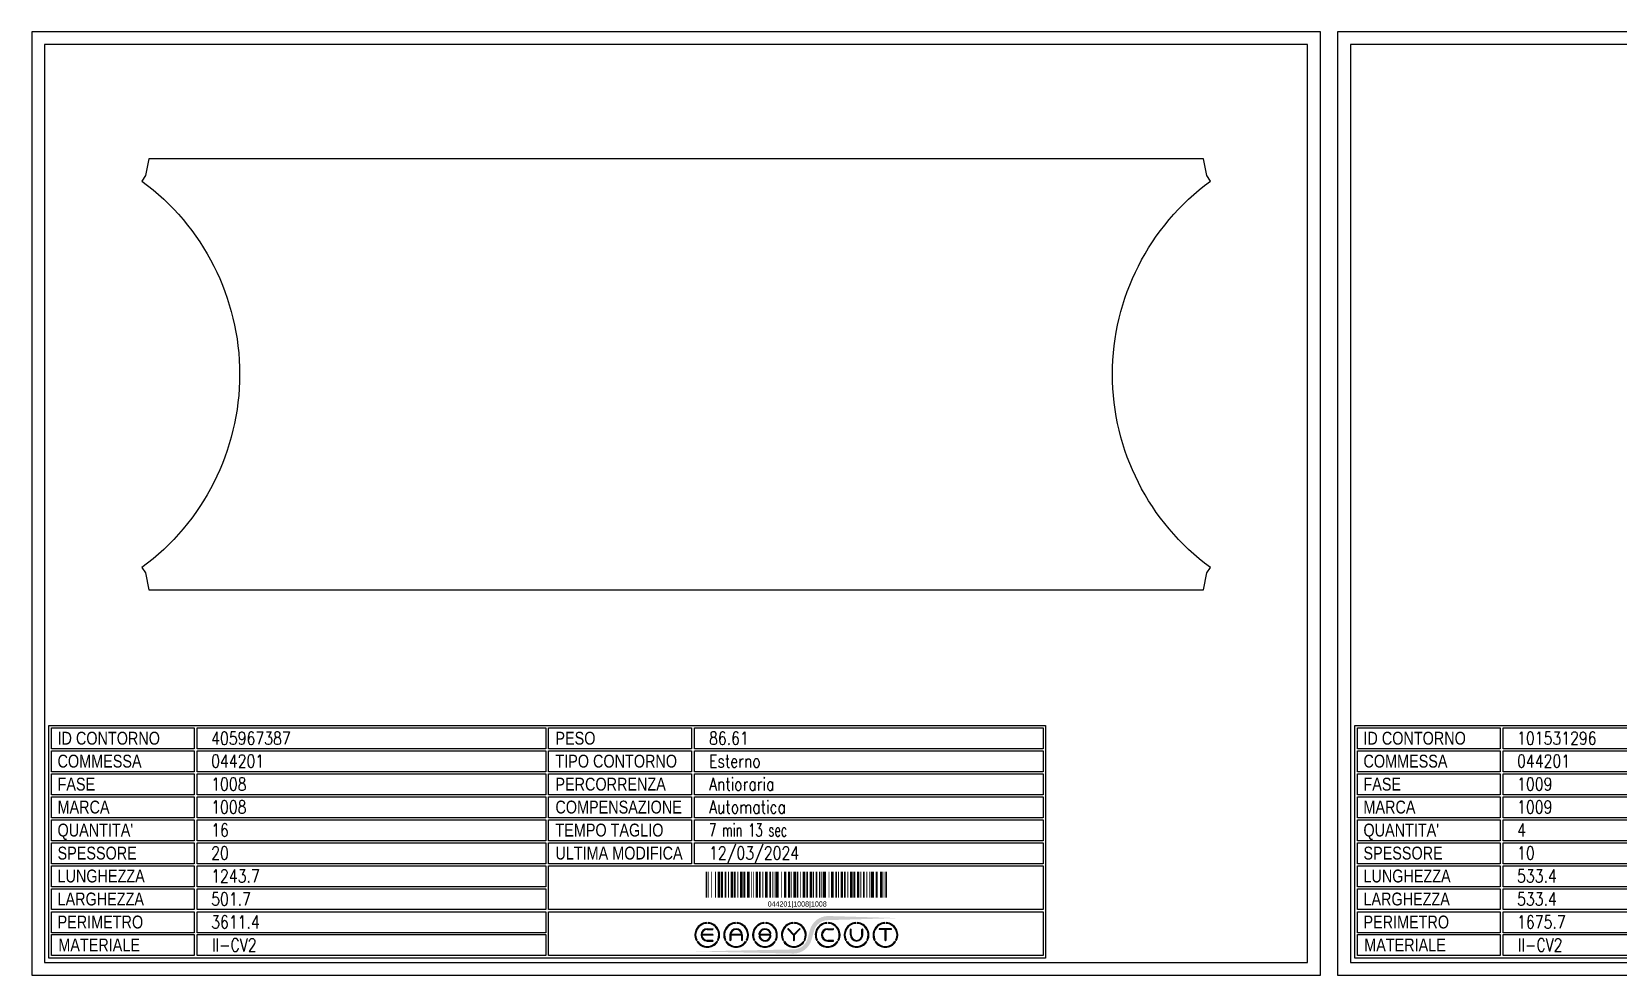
# Model space of a CAD drawing. Header units: millimetres. Extents: x 28039 to 145264, y 9873 to 40131.
# Drawn here: x 34139 to 35985, y 15553 to 16652 of the extents above; entities that cross this region are included whole.
import ezdxf
from ezdxf.enums import TextEntityAlignment as Align

# ---------------------------------------------------------------- set-up
doc = ezdxf.new("R2010")
doc.units = ezdxf.units.MM
doc.styles.add('EasyCutStyle', font='romans.shx', dxfattribs={"width": 0.8})
doc.styles.add('EasyCutStyle1', font='arial.ttf', dxfattribs={"width": 0.8})

# ---------------------------------------------------------------- blocks, each defined once
blk = doc.blocks.new('*U85')
at = {"color": 5}
blk.add_lwpolyline([(0, 0), (1500, 0), (1500, 1099), (0, 1099)], close=True, dxfattribs=at)
at = {"color": 7}
blk.add_lwpolyline([(15, 15), (1485, 15), (1485, 1084), (15, 1084)], close=True, dxfattribs=at)
at = {"color": 253}
blk.add_lwpolyline([(20, 291), (1180, 291), (1180, 20), (20, 20)], close=True, dxfattribs=at)
at = {"color": 2}
for points in [[(23, 288.1), (189.3, 288.1), (189.3, 263.7), (23, 263.7)], [(23, 288.1), (189.3, 288.1), (189.3, 263.7), (23, 263.7)], [(601.5, 288.1), (767.9, 288.1), (767.9, 263.7), (601.5, 263.7)], [(23, 261.4), (189.3, 261.4), (189.3, 237), (23, 237)], [(601.5, 261.4), (767.9, 261.4), (767.9, 237), (601.5, 237)], [(23, 234.6), (189.3, 234.6), (189.3, 210.2), (23, 210.2)], [(601.5, 234.6), (767.9, 234.6), (767.9, 210.2), (601.5, 210.2)], [(23, 207.9), (189.3, 207.9), (189.3, 183.4), (23, 183.4)], [(601.5, 207.9), (767.9, 207.9), (767.9, 183.4), (601.5, 183.4)], [(23, 181.1), (189.3, 181.1), (189.3, 156.7), (23, 156.7)], [(601.5, 181.1), (767.9, 181.1), (767.9, 156.7), (601.5, 156.7)], [(23, 154.3), (189.3, 154.3), (189.3, 129.9), (23, 129.9)], [(601.5, 154.3), (767.9, 154.3), (767.9, 129.9), (601.5, 129.9)], [(23, 127.6), (189.3, 127.6), (189.3, 103.1), (23, 103.1)], [(23, 100.8), (189.3, 100.8), (189.3, 76.4), (23, 76.4)], [(23, 74), (189.3, 74), (189.3, 49.6), (23, 49.6)], [(23, 47.3), (189.3, 47.3), (189.3, 22.9), (23, 22.9)]]:
    blk.add_lwpolyline(points, close=True, dxfattribs=at)
at = {"color": 1}
for points in [[(192.7, 288.1), (598.5, 288.1), (598.5, 263.7), (192.7, 263.7)], [(771.3, 288.1), (1177.2, 288.1), (1177.2, 263.7), (771.3, 263.7)], [(192.7, 261.4), (598.5, 261.4), (598.5, 237), (192.7, 237)], [(771.3, 261.4), (1177.2, 261.4), (1177.2, 237), (771.3, 237)], [(192.7, 234.6), (598.5, 234.6), (598.5, 210.2), (192.7, 210.2)], [(771.3, 234.6), (1177.2, 234.6), (1177.2, 210.2), (771.3, 210.2)], [(192.7, 207.9), (598.5, 207.9), (598.5, 183.4), (192.7, 183.4)], [(771.3, 207.9), (1177.2, 207.9), (1177.2, 183.4), (771.3, 183.4)], [(192.7, 181.1), (598.5, 181.1), (598.5, 156.7), (192.7, 156.7)], [(771.3, 181.1), (1177.2, 181.1), (1177.2, 156.7), (771.3, 156.7)], [(192.7, 154.3), (598.5, 154.3), (598.5, 129.9), (192.7, 129.9)], [(771.3, 154.3), (1177.2, 154.3), (1177.2, 129.9), (771.3, 129.9)], [(192.7, 127.6), (598.5, 127.6), (598.5, 103.1), (192.7, 103.1)], [(601.5, 127.6), (1177.2, 127.6), (1177.2, 76.4), (601.5, 76.4)], [(192.7, 100.8), (598.5, 100.8), (598.5, 76.4), (192.7, 76.4)], [(192.7, 74), (598.5, 74), (598.5, 49.6), (192.7, 49.6)], [(601.5, 74), (1177.2, 74), (1177.2, 22.9), (601.5, 22.9)], [(192.7, 47.3), (598.5, 47.3), (598.5, 22.9), (192.7, 22.9)]]:
    blk.add_lwpolyline(points, close=True, dxfattribs=at)
at = {"color": 161, "style": 'EasyCutStyle1', "width": 0.8}
for s, p in [('ID CONTORNO', (30.1, 268.6)), ('PESO', (609.6, 268.6)), ('COMMESSA', (30.1, 241.9)), ('TIPO CONTORNO', (609.6, 241.9)), ('FASE', (30.1, 215.1)), ('PERCORRENZA', (609.6, 215.1)), ('MARCA', (30.1, 188.4)), ('COMPENSAZIONE', (609.6, 188.4)), ("QUANTITA'", (30.1, 161.6)), ('TEMPO TAGLIO', (609.6, 161.6)), ('SPESSORE', (30.1, 134.8)), ('ULTIMA MODIFICA', (609.6, 134.8)), ('LUNGHEZZA', (30.1, 108.1)), ('LARGHEZZA', (30.1, 81.3)), ('PERIMETRO', (30.1, 54.5)), ('MATERIALE', (31, 27.8))]:
    blk.add_text(s, height=15, dxfattribs=at).set_placement(p)
at = {"style": 'EasyCutStyle'}
for tag, p, width in [('IDSHAPE', (208.9, 268.6), 0.8), ('WEIGTHSHAPE', (788.4, 268.6), 0.8), ('ORDERSHAPE', (208.9, 241.9), 0.8), ('TYPESHAPE', (788.4, 241.9), 0.8), ('PHASESHAPE', (208.9, 215.1), 0.8), ('JOUSHAPE', (788.4, 215.1), 0.8), ('MKSHAPE', (208.9, 188.4), 0.8), ('COMPSHAPE', (788.4, 188.4), 0.8), ('QTASHAPE', (208.9, 161.6), 0.8), ('TIMECUTSHAPE', (788.4, 161.6), 0.65), ('TKSHAPE', (208.9, 134.8), 0.8), ('LASTMODIFYSHAPE', (788.4, 134.8), 0.8), ('LENGTHSHAPE', (208.9, 108.1), 0.8), ('HEIGHTSHAPE', (208.9, 81.3), 0.8), ('PERIMETERSHAPE', (208.9, 54.5), 0.8), ('MATSHAPE', (209.8, 27.8), 0.8)]:
    blk.add_attdef(tag, p, '', height=15, dxfattribs=dict(at, width=width))
blk = doc.blocks.new('Logo')
h = blk.add_hatch(color=256)
h.set_gradient(color1=(255, 0, 0), color2=(255, 255, 0), tint=1)
h.paths.add_polyline_path([(20.5, 4.4, -0.339454), (37.1, 17.2), (118.6, 19.6), (37.1, 22, 0.339454), (15.8, 5.7), (13.2, -4.2, -0.339454), (-3.4, -16.9), (-118.2, -19.3), (-3.4, -21.7, 0.339454), (17.8, -5.4)])
for color, points in [(140, [(-115.9, -5.7, -1), (-116.7, -6.1, -0.520567), (-104.9, 14.3, -1), (-104.9, 13.5, 0.520567)]), (256, [(-97.3, 0.4), (-110, 0.4, -0.394366), (-103.7, 6.3), (-97.3, 6.3, 1), (-97.3, 7.2), (-103.7, 7.2, 1), (-103.7, -7.2), (-97.3, -7.2, 1), (-97.3, -6.3), (-103.7, -6.3, -0.394366), (-110, -0.4), (-97.3, -0.4, 1)]), (140, [(-91.4, -5.7, 1), (-90.6, -6.1, 0.520567), (-102.4, 14.3, 0.916853), (-102.6, 13.5, 0.043377), (-102.5, 13.5, -0.520567)]), (140, [(-82.3, -5.7, -1), (-83.1, -6.1, -0.520567), (-71.3, 14.3, -1), (-71.3, 13.5, 0.520567)]), (140, [(-57.8, -5.7, 1), (-57, -6.1, 0.520567), (-68.8, 14.3, 1), (-68.9, 13.5, -0.520567)]), (140, [(-48.7, -5.7, -1), (-49.5, -6.1, -0.520567), (-37.7, 14.3, -1), (-37.7, 13.5, 0.520567)]), (256, [(-31.2, -0.4, -0.486114), (-30.3, -1.5, -0.776377), (-42.6, -1.6, 1), (-43.4, -1.9, 0.776377), (-29.5, -1.7, 0.486114), (-31.2, 0.4), (-41.8, 0.4, -0.486114), (-42.6, 1.5, -0.776377), (-30.4, 1.6, 1), (-29.5, 1.9, 0.776377), (-43.5, 1.7, 0.486114), (-41.8, -0.4)]), (140, [(-24.2, -5.7, 1), (-23.4, -6.1, 0.520567), (-35.2, 14.3, 1), (-35.3, 13.5, -0.520567)]), (140, [(-15.1, -5.7, -1), (-15.9, -6.1, -0.520567), (-4.1, 14.3, -1), (-4.1, 13.5, 0.520567)]), (256, [(-9.3, 7.1, 1), (-10, 6.5), (-3.3, -0.2), (-3.3, -6.3, 1), (-2.4, -6.3), (-2.4, -0.2), (4.2, 6.5, 1), (3.6, 7.1), (-2.9, 0.6)]), (140, [(9.4, -5.7, 1), (10.2, -6.1, 0.520567), (-1.6, 14.3, 1), (-1.7, 13.5, -0.520567)]), (140, [(24.2, -5.7, -1), (23.4, -6.1, -0.520567), (35.2, 14.3, -1), (35.3, 13.5, 0.520567)]), (256, [(36.5, -7.2), (42.8, -7.2, 1), (42.8, -6.3), (36.5, -6.3, -1), (36.5, 6.3), (42.8, 6.3, 1), (42.8, 7.2), (36.5, 7.2, 1)]), (140, [(48.7, -5.7, 1), (49.5, -6.1, 0.520567), (37.7, 14.3, 1), (37.7, 13.5, -0.520567)]), (140, [(57.8, -5.7, -1), (57, -6.1, -0.520567), (68.8, 14.3, -1), (68.9, 13.5, 0.520567)]), (256, [(63.7, 0), (63.7, 6.3, 1), (62.9, 6.3), (62.9, 0, 1), (77.3, 0), (77.3, 6.3, 1), (76.4, 6.3), (76.4, 0, -1)]), (140, [(82.3, -5.7, 1), (83.1, -6.1, 0.520567), (71.3, 14.3, 1), (71.3, 13.5, -0.520567)]), (140, [(91.4, -5.7, -1), (90.6, -6.1, -0.520567), (102.4, 14.3, -1), (102.5, 13.5, 0.520567)]), (256, [(96.9, 7.2, 1), (96.9, 6.3), (103.2, 6.3), (103.2, -6.3, 1), (104.1, -6.3), (104.1, 6.3), (110.4, 6.3, 1), (110.4, 7.2)]), (140, [(115.9, -5.7, 1), (116.7, -6.1, 0.520567), (104.9, 14.3, 1), (104.9, 13.5, -0.520567)]), (140, [(-91.9, -8.3, 1), (-92.6, -7.8, -0.520567), (-114.8, -7.8, 1), (-115.5, -8.3, 0.520567)]), (140, [(-58.3, -8.3, 1), (-59, -7.8, -0.520567), (-81.2, -7.8, 1), (-81.9, -8.3, 0.520567)]), (140, [(-24.7, -8.3, 1), (-25.4, -7.8, -0.520567), (-47.6, -7.8, 1), (-48.3, -8.3, 0.520567)]), (140, [(8.9, -8.3, 1), (8.2, -7.8, -0.520567), (-14, -7.8, 1), (-14.7, -8.3, 0.520567)]), (140, [(48.3, -8.3, 1), (47.6, -7.8, -0.520567), (25.4, -7.8, 1), (24.7, -8.3, 0.520567)]), (140, [(81.9, -8.3, 1), (81.2, -7.8, -0.520567), (59, -7.8, 1), (58.3, -8.3, 0.520567)]), (140, [(115.5, -8.3, 1), (114.8, -7.8, -0.520567), (92.6, -7.8, 1), (91.9, -8.3, 0.520567)])]:
    blk.add_hatch(color=color).paths.add_polyline_path(points)
h = blk.add_hatch(color=256)
h.paths.add_polyline_path([(-63.7, -0.4), (-63.7, -6.3, 1), (-62.9, -6.3), (-62.9, 0, 1), (-77.3, 0), (-77.3, -6.3, 1), (-76.4, -6.3), (-76.4, -0.4)])
h.paths.add_polyline_path([(-76.4, 0.4, -0.933992), (-63.8, 0.4)], flags=16)
for p, q in [((-97.3, 0.4), (-110, 0.4)), ((-103.7, 7.2), (-97.3, 7.2)), ((-103.7, 6.3), (-97.3, 6.3)), ((-77.3, 0), (-77.3, -6.3)), ((-63.8, 0.4), (-76.4, 0.4)), ((-62.9, 0), (-62.9, -6.3)), ((-31.2, 0.4), (-41.8, 0.4)), ((-3.3, -0.2), (-10, 6.5)), ((-2.9, 0.6), (-9.3, 7.1)), ((-2.9, 0.6), (3.6, 7.1)), ((-2.4, -0.2), (4.2, 6.5)), ((36.5, 7.2), (42.8, 7.2)), ((36.5, 6.3), (42.8, 6.3)), ((62.9, 0), (62.9, 6.3)), ((63.7, 0), (63.7, 6.3)), ((76.4, 0), (76.4, 6.3)), ((77.3, 0), (77.3, 6.3)), ((110.4, 7.2), (96.9, 7.2)), ((103.2, 6.3), (96.9, 6.3)), ((103.2, 6.3), (103.2, -6.3)), ((104.1, 6.3), (104.1, -6.3)), ((110.4, 6.3), (104.1, 6.3)), ((-97.3, -0.4), (-110, -0.4)), ((-103.7, -6.3), (-97.3, -6.3)), ((-103.7, -7.2), (-97.3, -7.2)), ((-76.4, -0.4), (-76.4, -6.3)), ((-63.7, -0.4), (-76.4, -0.4)), ((-63.7, -0.4), (-63.7, -6.3)), ((-31.2, -0.4), (-41.8, -0.4)), ((-3.3, -0.2), (-3.3, -6.3)), ((-2.4, -0.2), (-2.4, -6.3)), ((36.5, -6.3), (42.8, -6.3)), ((36.5, -7.2), (42.8, -7.2))]:
    blk.add_line(p, q)
at = {"color": 140}
for centre, radius, start, end in [((-103.7, 0), 14.4, 95, 205), ((-103.7, 0), 13.5, 95, 205), ((-104.9, 13.9), 0.432, 275, 95), ((-102.5, 13.9), 0.432, 85, 265), ((-103.7, 0), 13.5, 335, 85), ((-103.7, 0), 14.4, 335, 85), ((-70.1, 0), 14.4, 95, 205), ((-70.1, 0), 13.5, 95, 205), ((-71.3, 13.9), 0.432, 275, 95), ((-68.9, 13.9), 0.432, 85, 265), ((-70.1, 0), 13.5, 335, 85), ((-70.1, 0), 14.4, 335, 85), ((-36.5, 0), 14.4, 95, 205), ((-36.5, 0), 13.5, 95, 205), ((-37.7, 13.9), 0.432, 275, 95), ((-35.3, 13.9), 0.432, 85, 265), ((-36.5, 0), 13.5, 335, 85), ((-36.5, 0), 14.4, 335, 85), ((-2.9, 0), 14.4, 95, 205), ((-2.9, 0), 13.5, 95, 205), ((-4.1, 13.9), 0.432, 275, 95), ((-1.7, 13.9), 0.432, 85, 265), ((-2.9, 0), 13.5, 335, 85), ((-2.9, 0), 14.4, 335, 85), ((36.5, 0), 14.4, 95, 205), ((36.5, 0), 13.5, 95, 205), ((35.3, 13.9), 0.432, 275, 95), ((37.7, 13.9), 0.432, 85, 265), ((36.5, 0), 14.4, 335, 85), ((36.5, 0), 13.5, 335, 85), ((70.1, 0), 14.4, 95, 205), ((70.1, 0), 13.5, 95, 205), ((68.9, 13.9), 0.432, 275, 95), ((71.3, 13.9), 0.432, 85, 265), ((70.1, 0), 14.4, 335, 85), ((70.1, 0), 13.5, 335, 85), ((103.7, 0), 14.4, 95, 205), ((103.7, 0), 13.5, 95, 205), ((102.5, 13.9), 0.432, 275, 95), ((104.9, 13.9), 0.432, 85, 265), ((103.7, 0), 14.4, 335, 85), ((103.7, 0), 13.5, 335, 85), ((-116.3, -5.9), 0.432, 205, 25), ((-115.1, -8), 0.432, 35, 215), ((-103.7, 0), 14.4, 215, 325), ((-103.7, 0), 13.5, 215, 325), ((-92.2, -8), 0.432, 325, 145), ((-91, -5.9), 0.432, 155, 335), ((-82.7, -5.9), 0.432, 205, 25), ((-81.5, -8), 0.432, 35, 215), ((-70.1, 0), 14.4, 215, 325), ((-70.1, 0), 13.5, 215, 325), ((-58.6, -8), 0.432, 325, 145), ((-57.4, -5.9), 0.432, 155, 335), ((-49.1, -5.9), 0.432, 205, 25), ((-47.9, -8), 0.432, 35, 215), ((-36.5, 0), 14.4, 215, 325), ((-36.5, 0), 13.5, 215, 325), ((-25, -8), 0.432, 325, 145), ((-23.8, -5.9), 0.432, 155, 335), ((-15.5, -5.9), 0.432, 205, 25), ((-14.3, -8), 0.432, 35, 215), ((-2.9, 0), 14.4, 215, 325), ((-2.9, 0), 13.5, 215, 325), ((8.6, -8), 0.432, 325, 145), ((9.8, -5.9), 0.432, 155, 335), ((23.8, -5.9), 0.432, 205, 25), ((25, -8), 0.432, 35, 215), ((36.5, 0), 14.4, 215, 325), ((36.5, 0), 13.5, 215, 325), ((47.9, -8), 0.432, 325, 145), ((49.1, -5.9), 0.432, 155, 335), ((57.4, -5.9), 0.432, 205, 25), ((58.6, -8), 0.432, 35, 215), ((70.1, 0), 14.4, 215, 325), ((70.1, 0), 13.5, 215, 325), ((81.5, -8), 0.432, 325, 145), ((82.7, -5.9), 0.432, 155, 335), ((91, -5.9), 0.432, 205, 25), ((92.2, -8), 0.432, 35, 215), ((103.7, 0), 14.4, 215, 325), ((103.7, 0), 13.5, 215, 325), ((115.1, -8), 0.432, 325, 145), ((116.3, -5.9), 0.432, 155, 335)]:
    blk.add_arc(centre, radius, start, end, dxfattribs=at)
for centre, radius, start, end in [((-103.7, 0), 7.2, 90, 270), ((-103.7, 0), 6.34, 90, 176.0904), ((-97.3, 6.8), 0.432, 270, 90), ((-97.3, 0), 0.432, 270, 90), ((-70.1, 0), 7.2, 0, 180), ((-70.1, 0), 6.34, 3.9096, 176.0904), ((-36.5, 0), 7.2, 15, 166.2998), ((-41.8, 1.3), 1.73, 166.2998, 270), ((-41.8, 1.3), 0.864, 166.2998, 270), ((-36.5, 0), 6.34, 15, 166.2998), ((-31.2, -1.3), 1.73, 346.2998, 90), ((-29.9, 1.8), 0.432, 195, 15), ((-9.6, 6.8), 0.432, 45, 225), ((3.9, 6.8), 0.432, 315, 135), ((36.5, 0), 7.2, 90, 270), ((36.5, 0), 6.34, 90, 270), ((42.8, 6.8), 0.432, 270, 90), ((63.3, 6.3), 0.432, 0, 180), ((70.1, 0), 7.2, 180, 0), ((70.1, 0), 6.34, 180, 0), ((76.8, 6.3), 0.432, 0, 180), ((96.9, 6.8), 0.432, 90, 270), ((110.4, 6.8), 0.432, 270, 90), ((-103.7, 0), 6.34, 183.9096, 270), ((-97.3, -6.8), 0.432, 270, 90), ((-76.8, -6.3), 0.432, 180, 0), ((-63.3, -6.3), 0.432, 180, 0), ((-43, -1.8), 0.432, 15, 195), ((-36.5, 0), 7.2, 195, 346.2998), ((-36.5, 0), 6.34, 195, 346.2998), ((-31.2, -1.3), 0.864, 346.2998, 90), ((-2.9, -6.3), 0.432, 180, 0), ((42.8, -6.8), 0.432, 270, 90), ((103.7, -6.3), 0.432, 180, 0)]:
    blk.add_arc(centre, radius, start, end)
blk = doc.blocks.new('BARCODE128_405967387', base_point=(35028.8, 15633.4))
at = {"linetype": 'Continuous'}
for points, const_width in [([(35029.8, 15633.4), (35029.8, 15663.4)], 2), ([(35032.3, 15633.4), (35032.3, 15663.4)], 1), ([(35035.3, 15633.4), (35035.3, 15663.4)], 1), ([(35040.3, 15633.4), (35040.3, 15663.4)], 1), ([(35044.3, 15633.4), (35044.3, 15663.4)], 3), ([(35047.8, 15633.4), (35047.8, 15663.4)], 2), ([(35051.8, 15633.4), (35051.8, 15663.4)], 2), ([(35055.3, 15633.4), (35055.3, 15663.4)], 1), ([(35059.3, 15633.4), (35059.3, 15663.4)], 3), ([(35062.8, 15633.4), (35062.8, 15663.4)], 2), ([(35066.3, 15633.4), (35066.3, 15663.4)], 1), ([(35070.3, 15633.4), (35070.3, 15663.4)], 3), ([(35073.8, 15633.4), (35073.8, 15663.4)], 2), ([(35078.3, 15633.4), (35078.3, 15663.4)], 3), ([(35082.3, 15633.4), (35082.3, 15663.4)], 1), ([(35084.3, 15633.4), (35084.3, 15663.4)], 1), ([(35088.3, 15633.4), (35088.3, 15663.4)], 3), ([(35091.8, 15633.4), (35091.8, 15663.4)], 2), ([(35095.3, 15633.4), (35095.3, 15663.4)], 1), ([(35099.3, 15633.4), (35099.3, 15663.4)], 3), ([(35103.8, 15633.4), (35103.8, 15663.4)], 2), ([(35106.3, 15633.4), (35106.3, 15663.4)], 1), ([(35108.3, 15633.4), (35108.3, 15663.4)], 1), ([(35111.8, 15633.4), (35111.8, 15663.4)], 4), ([(35117.3, 15633.4), (35117.3, 15663.4)], 1), ([(35121.3, 15633.4), (35121.3, 15663.4)], 3), ([(35125.8, 15633.4), (35125.8, 15663.4)], 2), ([(35128.3, 15633.4), (35128.3, 15663.4)], 1), ([(35132.3, 15633.4), (35132.3, 15663.4)], 3), ([(35135.8, 15633.4), (35135.8, 15663.4)], 2), ([(35139.3, 15633.4), (35139.3, 15663.4)], 1), ([(35143.3, 15633.4), (35143.3, 15663.4)], 3), ([(35146.8, 15633.4), (35146.8, 15663.4)], 2), ([(35151.3, 15633.4), (35151.3, 15663.4)], 3), ([(35154.3, 15633.4), (35154.3, 15663.4)], 1), ([(35157.8, 15633.4), (35157.8, 15663.4)], 2), ([(35161.3, 15633.4), (35161.3, 15663.4)], 1), ([(35163.3, 15633.4), (35163.3, 15663.4)], 1), ([(35166.8, 15633.4), (35166.8, 15663.4)], 4), ([(35172.3, 15633.4), (35172.3, 15663.4)], 1), ([(35176.3, 15633.4), (35176.3, 15663.4)], 3), ([(35180.8, 15633.4), (35180.8, 15663.4)], 2), ([(35183.3, 15633.4), (35183.3, 15663.4)], 1), ([(35187.3, 15633.4), (35187.3, 15663.4)], 3), ([(35190.8, 15633.4), (35190.8, 15663.4)], 2), ([(35194.3, 15633.4), (35194.3, 15663.4)], 1), ([(35198.3, 15633.4), (35198.3, 15663.4)], 3), ([(35201.8, 15633.4), (35201.8, 15663.4)], 2), ([(35206.3, 15633.4), (35206.3, 15663.4)], 3), ([(35209.3, 15633.4), (35209.3, 15663.4)], 1), ([(35212.8, 15633.4), (35212.8, 15663.4)], 2), ([(35216.3, 15633.4), (35216.3, 15663.4)], 1), ([(35219.3, 15633.4), (35219.3, 15663.4)], 1), ([(35222.8, 15633.4), (35222.8, 15663.4)], 4), ([(35227.8, 15633.4), (35227.8, 15663.4)], 2), ([(35233.3, 15633.4), (35233.3, 15663.4)], 3), ([(35236.3, 15633.4), (35236.3, 15663.4)], 1), ([(35238.8, 15633.4), (35238.8, 15663.4)], 2)]:
    blk.add_lwpolyline(points, dxfattribs=dict(at, const_width=const_width))
blk.add_text('044201|1008|1008', height=6).set_placement((35135.3, 15622.9), align=Align.CENTER)
blk = doc.blocks.new('*U77')
at = {"color": 5}
blk.add_lwpolyline([(0, 0), (1200, 0), (1200, 1099), (0, 1099)], close=True, dxfattribs=at)
at = {"color": 7}
blk.add_lwpolyline([(15, 15), (1185, 15), (1185, 1084), (15, 1084)], close=True, dxfattribs=at)
at = {"color": 253}
blk.add_lwpolyline([(20, 291), (1180, 291), (1180, 20), (20, 20)], close=True, dxfattribs=at)
at = {"color": 2}
for points in [[(23, 288.1), (189.3, 288.1), (189.3, 263.7), (23, 263.7)], [(23, 288.1), (189.3, 288.1), (189.3, 263.7), (23, 263.7)], [(601.5, 288.1), (767.9, 288.1), (767.9, 263.7), (601.5, 263.7)], [(23, 261.4), (189.3, 261.4), (189.3, 237), (23, 237)], [(601.5, 261.4), (767.9, 261.4), (767.9, 237), (601.5, 237)], [(23, 234.6), (189.3, 234.6), (189.3, 210.2), (23, 210.2)], [(601.5, 234.6), (767.9, 234.6), (767.9, 210.2), (601.5, 210.2)], [(23, 207.9), (189.3, 207.9), (189.3, 183.4), (23, 183.4)], [(601.5, 207.9), (767.9, 207.9), (767.9, 183.4), (601.5, 183.4)], [(23, 181.1), (189.3, 181.1), (189.3, 156.7), (23, 156.7)], [(601.5, 181.1), (767.9, 181.1), (767.9, 156.7), (601.5, 156.7)], [(23, 154.3), (189.3, 154.3), (189.3, 129.9), (23, 129.9)], [(601.5, 154.3), (767.9, 154.3), (767.9, 129.9), (601.5, 129.9)], [(23, 127.6), (189.3, 127.6), (189.3, 103.1), (23, 103.1)], [(23, 100.8), (189.3, 100.8), (189.3, 76.4), (23, 76.4)], [(23, 74), (189.3, 74), (189.3, 49.6), (23, 49.6)], [(23, 47.3), (189.3, 47.3), (189.3, 22.9), (23, 22.9)]]:
    blk.add_lwpolyline(points, close=True, dxfattribs=at)
at = {"color": 1}
for points in [[(192.7, 288.1), (598.5, 288.1), (598.5, 263.7), (192.7, 263.7)], [(771.3, 288.1), (1177.2, 288.1), (1177.2, 263.7), (771.3, 263.7)], [(192.7, 261.4), (598.5, 261.4), (598.5, 237), (192.7, 237)], [(771.3, 261.4), (1177.2, 261.4), (1177.2, 237), (771.3, 237)], [(192.7, 234.6), (598.5, 234.6), (598.5, 210.2), (192.7, 210.2)], [(771.3, 234.6), (1177.2, 234.6), (1177.2, 210.2), (771.3, 210.2)], [(192.7, 207.9), (598.5, 207.9), (598.5, 183.4), (192.7, 183.4)], [(771.3, 207.9), (1177.2, 207.9), (1177.2, 183.4), (771.3, 183.4)], [(192.7, 181.1), (598.5, 181.1), (598.5, 156.7), (192.7, 156.7)], [(771.3, 181.1), (1177.2, 181.1), (1177.2, 156.7), (771.3, 156.7)], [(192.7, 154.3), (598.5, 154.3), (598.5, 129.9), (192.7, 129.9)], [(771.3, 154.3), (1177.2, 154.3), (1177.2, 129.9), (771.3, 129.9)], [(192.7, 127.6), (598.5, 127.6), (598.5, 103.1), (192.7, 103.1)], [(601.5, 127.6), (1177.2, 127.6), (1177.2, 76.4), (601.5, 76.4)], [(192.7, 100.8), (598.5, 100.8), (598.5, 76.4), (192.7, 76.4)], [(192.7, 74), (598.5, 74), (598.5, 49.6), (192.7, 49.6)], [(601.5, 74), (1177.2, 74), (1177.2, 22.9), (601.5, 22.9)], [(192.7, 47.3), (598.5, 47.3), (598.5, 22.9), (192.7, 22.9)]]:
    blk.add_lwpolyline(points, close=True, dxfattribs=at)
at = {"color": 161, "style": 'EasyCutStyle1', "width": 0.8}
for s, p in [('ID CONTORNO', (30.1, 268.6)), ('PESO', (609.6, 268.6)), ('COMMESSA', (30.1, 241.9)), ('TIPO CONTORNO', (609.6, 241.9)), ('FASE', (30.1, 215.1)), ('PERCORRENZA', (609.6, 215.1)), ('MARCA', (30.1, 188.4)), ('COMPENSAZIONE', (609.6, 188.4)), ("QUANTITA'", (30.1, 161.6)), ('TEMPO TAGLIO', (609.6, 161.6)), ('SPESSORE', (30.1, 134.8)), ('ULTIMA MODIFICA', (609.6, 134.8)), ('LUNGHEZZA', (30.1, 108.1)), ('LARGHEZZA', (30.1, 81.3)), ('PERIMETRO', (30.1, 54.5)), ('MATERIALE', (31, 27.8))]:
    blk.add_text(s, height=15, dxfattribs=at).set_placement(p)
at = {"style": 'EasyCutStyle'}
for tag, p, width in [('IDSHAPE', (208.9, 268.6), 0.8), ('WEIGTHSHAPE', (788.4, 268.6), 0.8), ('ORDERSHAPE', (208.9, 241.9), 0.8), ('TYPESHAPE', (788.4, 241.9), 0.8), ('PHASESHAPE', (208.9, 215.1), 0.8), ('JOUSHAPE', (788.4, 215.1), 0.8), ('MKSHAPE', (208.9, 188.4), 0.8), ('COMPSHAPE', (788.4, 188.4), 0.8), ('QTASHAPE', (208.9, 161.6), 0.8), ('TIMECUTSHAPE', (788.4, 161.6), 0.65), ('TKSHAPE', (208.9, 134.8), 0.8), ('LASTMODIFYSHAPE', (788.4, 134.8), 0.8), ('LENGTHSHAPE', (208.9, 108.1), 0.8), ('HEIGHTSHAPE', (208.9, 81.3), 0.8), ('PERIMETERSHAPE', (208.9, 54.5), 0.8), ('MATSHAPE', (209.8, 27.8), 0.8)]:
    blk.add_attdef(tag, p, '', height=15, dxfattribs=dict(at, width=width))

msp = doc.modelspace()

# ---------------------------------------------------------------- linework, layer by layer
at = {"color": 2, "elevation": 0}
msp.add_lwpolyline([(34267, 16478.4, -0.505791), (34267, 16028.3), (34271.2, 16022), (34275.1, 16002.5), (35502.6, 16002.5), (35506.5, 16022), (35510.7, 16028.3, -0.505791), (35510.7, 16478.4), (35506.5, 16484.7), (35502.6, 16504.2), (34275.1, 16504.2), (34271.2, 16484.7)], format="xyb", close=True, dxfattribs=at)

# ---------------------------------------------------------------- block references
for name, p, values in [('*U85', (34138.8, 15553.4), {'IDSHAPE': '405967387', 'ORDERSHAPE': '044201', 'PHASESHAPE': '1008', 'MKSHAPE': '1008', 'TKSHAPE': '20', 'LENGTHSHAPE': '1243.7', 'HEIGHTSHAPE': '501.7', 'MATSHAPE': 'II-CV2', 'LASTMODIFYSHAPE': '12/03/2024', 'PERIMETERSHAPE': '3611.4', 'WEIGTHSHAPE': '86.61', 'TYPESHAPE': 'Esterno', 'JOUSHAPE': 'Antioraria', 'COMPSHAPE': 'Automatica', 'TIMECUTSHAPE': '7 min 13 sec', 'QTASHAPE': '16'}), ('*U77', (35658.8, 15553.4), {'IDSHAPE': '101531296', 'ORDERSHAPE': '044201', 'PHASESHAPE': '1009', 'MKSHAPE': '1009', 'TKSHAPE': '10', 'LENGTHSHAPE': '533.4', 'HEIGHTSHAPE': '533.4', 'MATSHAPE': 'II-CV2', 'LASTMODIFYSHAPE': '12/03/2024', 'PERIMETERSHAPE': '1675.7', 'WEIGTHSHAPE': '17.54', 'TYPESHAPE': 'Esterno', 'JOUSHAPE': 'Antioraria', 'COMPSHAPE': 'Automatica', 'TIMECUTSHAPE': '3 min 57 sec', 'QTASHAPE': '4'})]:
    msp.add_blockref(name, p).add_auto_attribs(values)
for name, p in [('BARCODE128_405967387', (34923.3, 15643.9)), ('Logo', (35028.8, 15600.4))]:
    msp.add_blockref(name, p)

doc.saveas('drawing.dxf')
